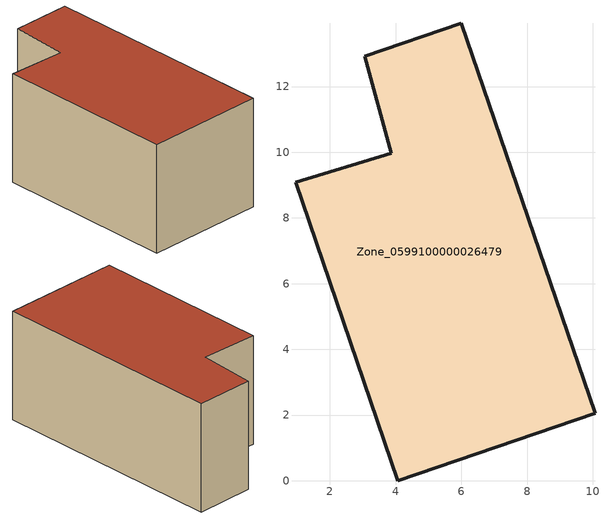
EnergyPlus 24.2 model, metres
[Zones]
Zone_0599100000026479
 floor ground (C_G): 3.06,12.92 6,13.93 10.07,2.06 4.06,0 0.95,9.08 3.87,9.97 z0
 wall outside (C_F): 10.07,2.06 6,13.93 3.06,12.92 3.87,9.97 0.95,9.08 4.06,0 10.07,2.06 z0:5.79
 roof outside (C_R): 6,13.93 3.06,12.92 3.87,9.97 0.95,9.08 4.06,0 10.07,2.06 z5.79
[BUILDING]
Pand.0599100000026479: North Axis=0; Terrain=City; Loads Convergence Tolerance Value=0.04; Temperature Convergence Tolerance Value=0.4; Solar Distribution=FullExterior; Maximum Number of Warmup Days=25; Minimum Number of Warmup Days=1
[Site:Location]
Rotterdam.The.Hague.AP_ZH_NLD Design_Conditions: Latitude=51.96; Longitude=4.45; Time Zone=1; Elevation=-4.5
[SITE:GROUNDTEMPERATURE:BUILDINGSURFACE]
18, 18, 18, 18, 18, 18, 18, 18, 18, 18, 18, 18
[MATERIAL] Thermal Absorptance=0.9; Solar Absorptance=0.7; Visible Absorptance=0.7
Name | Roughness | Thickness | Conductivity | Density | Specific Heat
G.TC.1946-1964 | MediumSmooth | 0.15 | 1 | 540 | 1210
F.TC.1946-1964 | Rough | 0.3 | 0.857143 | 1920 | 840
R.TC.1946-1964 | MediumRough | 0.2 | 0.235294 | 1500 | 1000
[CONSTRUCTION]
C_G: G.TC.1946-1964
C_F: F.TC.1946-1964
C_R: R.TC.1946-1964
[ZONE]
Zone_0599100000026479: Type=1; Multiplier=1; Ceiling Height=Autocalculate; Volume=Autocalculate; Floor Area=autocalculate; Part of Total Floor Area=Yes
[ZONEINFILTRATION:DESIGNFLOWRATE]
Infil_Zone_0599100000026479: Zone or ZoneList or Space or SpaceList=Zone_0599100000026479; Schedule=AlwaysOn; Design Flow Rate Calculation Method=Flow/Area; Flow Rate per Floor Area=0.003; Constant Term Coefficient=1; Temperature Term Coefficient=0; Velocity Term Coefficient=0; Velocity Squared Term Coefficient=0
[HVACTEMPLATE:ZONE:IDEALLOADSAIRSYSTEM]
Zone_0599100000026479: Maximum Heating Supply Air Temperature=50; Minimum Cooling Supply Air Temperature=13; Maximum Heating Supply Air Humidity Ratio=0.0156; Minimum Cooling Supply Air Humidity Ratio=0.0077; Heating Limit=NoLimit; Cooling Limit=NoLimit; Dehumidification Control Type=ConstantSensibleHeatRatio; Cooling Sensible Heat Ratio=0.7; Dehumidification Setpoint=60; Humidification Control Type=None; Humidification Setpoint=30; Outdoor Air Method=None; Outdoor Air Flow Rate per Person=0.00944; Outdoor Air Flow Rate per Zone Floor Area=0; Outdoor Air Flow Rate per Zone=0; Demand Controlled Ventilation Type=None; Outdoor Air Economizer Type=NoEconomizer; Heat Recovery Type=None; Sensible Heat Recovery Effectiveness=0.7; Latent Heat Recovery Effectiveness=0.65
[ZONECONTROL:THERMOSTAT]
ThermostatControl_Zone_0599100000026479: Zone or ZoneList=Zone_0599100000026479; Control Type Schedule=DualSetpointControlType; Control 1=Thermostat_Zone_0599100000026479; Temperature Difference Between Cutout And Setpoint=0
[THERMOSTATSETPOINT:DUALSETPOINT]
Thermostat_Zone_0599100000026479: Heating Setpoint Temperature Schedule=HeatingSetpoint_Zone_0599100000026479; Cooling Setpoint Temperature Schedule=CoolingSetpoint_Zone_0599100000026479
[SCHEDULE:COMPACT]
HeatingSetpoint_Zone_0599100000026479: Through: 12/31, For: AllDays, Until: 24:00, 21
CoolingSetpoint_Zone_0599100000026479: Through: 12/31, For: AllDays, Until: 24:00, 24
DualSetpointControlType: Through: 12/31, For: AllDays, Until: 24:00, 4
AlwaysOn: Through: 12/31, For: AllDays, Until: 24:00, 1
